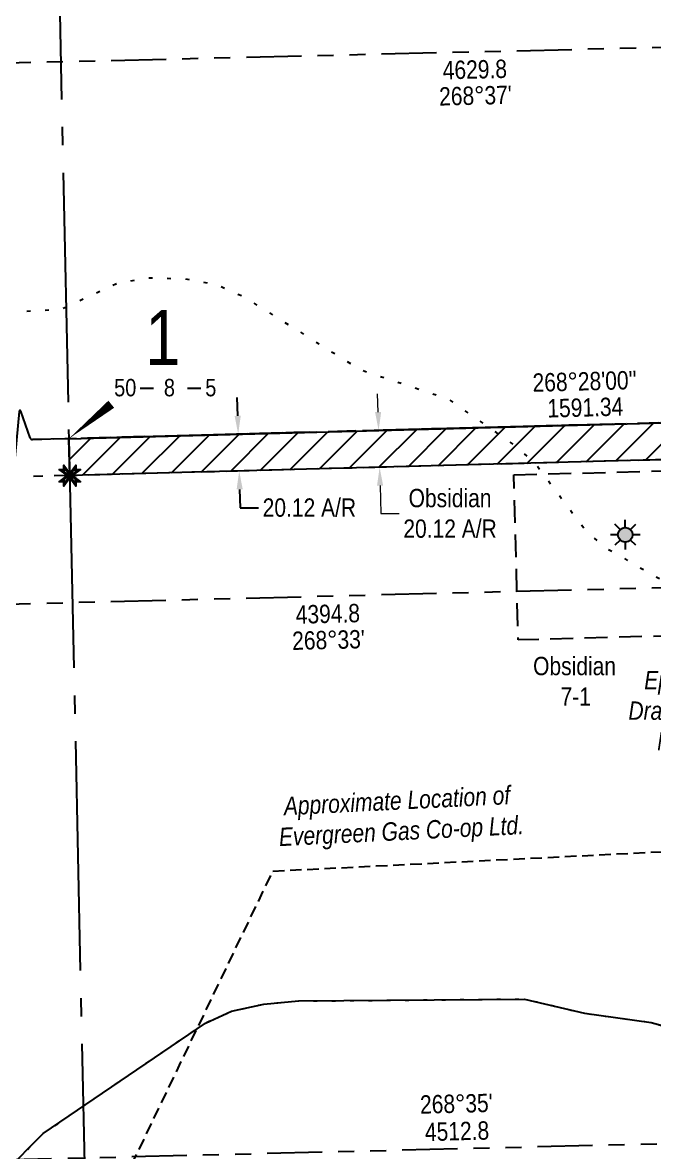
# Model space of a CAD drawing. Extents: x 626550 to 632078, y 5902939 to 5909485.
# Drawn here: x 630794 to 631138, y 5905604 to 5906220 of the extents above; entities that cross this region are included whole.
import ezdxf
from ezdxf.enums import TextEntityAlignment as Align

# ---------------------------------------------------------------- set-up
doc = ezdxf.new("R2010")
doc.units = 0
doc.header["$LTSCALE"] = 5
doc.header["$PDSIZE"] = 0.05
for name, pattern in [('foc-ACCESSROAD', [3.75, 2.5, -1.25]), ('foc-DRILLPATH', [14.75, 6, -1.75, 1.75, -1.75, 1.75, -1.75]), ('foc-QUARTERLINE', [33, 25, -3, 2, -3]), ('foc-WHEELTRACKS', [2, 0.4, -1.6]), ('UG_PIPE', [1.875, 1.25, -0.625])]:
    doc.linetypes.add(name, pattern=pattern)
doc.layers.get('Defpoints').update_dxf_attribs({"color": 9})
for name, color, linetype in [('10', 1, 'Continuous'), ('9', 3, 'Continuous'), ('AS-PIPE-UG', 44, 'UG_PIPE'), ('AS-PIPE-UG-T', 44, 'Continuous'), ('C-AR', 13, 'foc-ACCESSROAD'), ('C-WS', 13, 'foc-ACCESSROAD'), ('C-WS-S', 13, 'Continuous'), ('L-BD', 7, 'Continuous'), ('L-MON', 1, 'Continuous'), ('L-SECLBL', 7, 'Continuous'), ('L-SECQ', 8, 'foc-QUARTERLINE'), ('P-PDRILLPATH', 12, 'foc-DRILLPATH'), ('P-PROPOSED', 10, 'Continuous'), ('P-PROPOSED-EXISTING-H', 59, 'Continuous'), ('P-TXT', 4, 'Continuous'), ('T-WATER-P3', 160, 'foc-WHEELTRACKS'), ('WETLAND-T', 146, 'Continuous')]:
    doc.layers.add(name, color=color, linetype=linetype)
doc.layers.add('C-AR-T', color=13, linetype='Continuous', lineweight=9)
doc.layers.add('C-WS-T', color=13, linetype='Continuous', lineweight=9)
doc.styles.add('80CG', font='ARIALN.TTF', dxfattribs={"height": 10})
doc.styles.add('80L', font='ARIALN.TTF', dxfattribs={"height": 10})
doc.styles.add('foc-LtypeFont', font='ARIALN.TTF', dxfattribs={"height": 7.35})
doc.styles.add('SIMPLEX', font='ARIALN.TTF')
doc.linetypes.add('foc-TOPO-flowdirection-NOLINE', pattern='A,0,[">",foc-LtypeFont,S=0.3,R=0,X=0,Y=-0.945],-20,[">",foc-LtypeFont,S=0.3,R=0,X=0,Y=-0.945],0', length=20)
doc.dimstyles.new('Compass 5 000', dxfattribs={"dimscale": 5, "dimtxt": 9, "dimasz": 2, "dimexe": 0.2, "dimexo": 0.0625, "dimgap": 0.5, "dimtad": 0, "dimtih": 1, "dimtoh": 1, "dimzin": 0, "dimdsep": 46, "dimtxsty": '80CG', "dimcen": 0.1, "dimse1": 1, "dimse2": 1, "dimclrd": 256, "dimclrt": 256, "dimaunit": 1, "dimadec": 4, "dimazin": 0, "dimtfac": 0.06, "dimtofl": 0, "dimtmove": 0, "dimatfit": 1, "dimfxl": 0.2, "dimtolj": 1, "dimtzin": 0, "dimlwd": -1, "dimarcsym": 0})

# ---------------------------------------------------------------- blocks, each defined once
blk = doc.blocks.new('L-SECLBL')
at = {"layer": '9', "color": 7}
for p, q in [((-5.08, -27.83), (-12.29, -27.83)), ((20.7, -27.83), (13.5, -27.83))]:
    blk.add_line(p, q, dxfattribs=at)
at = {"layer": '10', "color": 2, "style": 'SIMPLEX'}
blk.add_attdef('SEC', text='', height=30, dxfattribs=at).set_placement((0, 0), align=Align.MIDDLE)
at = {"layer": '10', "color": 5, "style": '80L'}
blk.add_attdef('TWP', text='', height=9.5, dxfattribs=at).set_placement((-14.43, -27.37), align=Align.MIDDLE_RIGHT)
blk.add_attdef('RGE', text='', height=9.5, dxfattribs=at).set_placement((3.62, -27.37), align=Align.MIDDLE_CENTER)
blk.add_attdef('MER', text='', height=9.5, dxfattribs=at).set_placement((23.17, -27.37), align=Align.MIDDLE_LEFT)
blk = doc.blocks.new('*D499')
at = {"layer": 'C-AR-T', "transparency": 16777216}
for p, q in [((630987.79, 5906007.31), (630987.53, 5906017.31)), ((630988.87, 5905967.21), (630989.27, 5905952.02)), ((630989.27, 5905952.02), (630999.27, 5905952.02))]:
    blk.add_line(p, q, dxfattribs=at)
for points in [[(630989.46, 5906007.36), (630986.13, 5906007.27), (630988.06, 5905997.31)], [(630990.53, 5905967.25), (630987.2, 5905967.16), (630988.6, 5905977.2)]]:
    blk.add_solid(points, dxfattribs=at)
at = {"layer": 'Defpoints', "color": 0, "transparency": 16777216}
for p in [(631006.12, 5905997.8), (630988.6, 5905977.2), (631006.66, 5905977.69)]:
    blk.add_point(p, dxfattribs=at)
at = {"layer": 'C-AR-T', "transparency": 16777216, "insert": (631027.01, 5905952.02), "char_height": 10, "attachment_point": 5, "style": '80CG'}
blk.add_mtext('\\A1;Obsidian\\P20.12 A/R', dxfattribs=at)
blk = doc.blocks.new('GAS')
h = blk.add_hatch(color=255)
h.dxf.hatch_style = 1
edge = h.paths.add_edge_path()
edge.add_arc((0, 0), 0.9, 0, 360)
for p, q in [((0, 0.81), (0, 1.62)), ((-0.81, 0), (-1.62, 0)), ((-0.57, 0.57), (-1.14, 1.14)), ((0.57, 0.57), (1.14, 1.14)), ((1.62, 0), (0.81, 0)), ((-0.57, -0.57), (-1.14, -1.14)), ((0, -0.81), (0, -1.62)), ((1.14, -1.14), (0.57, -0.57))]:
    blk.add_line(p, q)
blk.add_circle((0, 0), 0.8)
blk = doc.blocks.new('linebrk')
blk.add_lwpolyline([(0, 0.00175, -0.346152), (-0.00019, 0.0015), (-0.00314, 0.00055, 0.772575), (-0.00312, 0.00036), (0.00312, -0.00036, -0.772575), (0.00314, -0.00055), (0.00019, -0.0015, 0.346152), (0, -0.00175)], format="xyb")
blk = doc.blocks.new('*D574')
at = {"layer": 'Defpoints', "color": 0, "transparency": 16777216}
for p in [(630929.9, 5905995.75), (630912.04, 5905975.16), (630930.44, 5905975.65)]:
    blk.add_point(p, dxfattribs=at)
at = {"layer": 'P-TXT', "transparency": 16777216}
for p, q in [((630911.23, 5906005.26), (630910.96, 5906015.25)), ((630912.3, 5905965.16), (630912.57, 5905955.17)), ((630912.57, 5905955.17), (630922.57, 5905955.17))]:
    blk.add_line(p, q, dxfattribs=at)
for points in [[(630912.9, 5906005.3), (630909.56, 5906005.21), (630911.5, 5905995.26)], [(630913.97, 5905965.21), (630910.64, 5905965.12), (630912.04, 5905975.16)]]:
    blk.add_solid(points, dxfattribs=at)
at = {"layer": 'P-TXT', "transparency": 16777216, "insert": (630950.31, 5905955.17), "char_height": 10, "attachment_point": 5, "style": '80CG', "bg_fill": 3, "box_fill_scale": 1.1, "bg_fill_color": 256, "bg_fill_true_color": 13158600, "bg_fill_transparency": 0}
blk.add_mtext('\\A1;20.12 A/R', dxfattribs=at)
blk = doc.blocks.new('TEMP')
h = blk.add_hatch(color=255)
h.dxf.hatch_style = 1
h.paths.add_polyline_path([(0, 0.25), (-0.67, 1.15), (-0.67, 0.67), (-1.15, 0.67), (-0.25, 0), (-1.15, -0.67), (-0.67, -0.67), (-0.67, -1.15), (0, -0.25), (0.67, -1.15), (0.67, -0.67), (1.15, -0.67), (0.25, 0), (1.15, 0.67), (0.67, 0.67), (0.67, 1.15)])
h.paths.add_polyline_path([(0.57, 0.85), (0.57, 0.57), (0.85, 0.57), (0.08, 0), (0.85, -0.57), (0.57, -0.57), (0.57, -0.85), (0, -0.08), (-0.57, -0.85), (-0.57, -0.57), (-0.85, -0.57), (-0.08, 0), (-0.85, 0.57), (-0.57, 0.57), (-0.57, 0.85), (0, 0.08)], flags=16)
h = blk.add_hatch(color=1)
h.dxf.hatch_style = 1
h.paths.add_polyline_path([(0, 0.08), (-0.57, 0.85), (-0.57, 0.57), (-0.85, 0.57), (-0.08, 0), (-0.85, -0.57), (-0.57, -0.57), (-0.57, -0.85), (0, -0.08), (0.57, -0.85), (0.57, -0.57), (0.85, -0.57), (0.08, 0), (0.85, 0.57), (0.57, 0.57), (0.57, 0.85)])
at = {"color": 1}
for p, q in [((-0.08, 0), (0.08, 0)), ((0, 0.08), (0, -0.08))]:
    blk.add_line(p, q, dxfattribs=at)
at = {"color": 255, "flags": 128}
blk.add_lwpolyline([(-0.25, 0), (-1.15, 0.67), (-0.67, 0.67), (-0.67, 1.15), (0, 0.25), (0.67, 1.15), (0.67, 0.67), (1.15, 0.67), (0.25, 0), (1.15, -0.67), (0.67, -0.67), (0.67, -1.15), (0, -0.25), (-0.67, -1.15), (-0.67, -0.67), (-1.15, -0.67)], close=True, dxfattribs=at)
at = {"color": 1, "flags": 128}
blk.add_lwpolyline([(-0.08, 0), (-0.85, 0.57), (-0.57, 0.57), (-0.57, 0.85), (0, 0.08), (0.57, 0.85), (0.57, 0.57), (0.85, 0.57), (0.08, 0), (0.85, -0.57), (0.57, -0.57), (0.57, -0.85), (0, -0.08), (-0.57, -0.85), (-0.57, -0.57), (-0.85, -0.57)], close=True, dxfattribs=at)

msp = doc.modelspace()

# ---------------------------------------------------------------- hatches: boundary and pattern name
at = {"layer": 'P-PROPOSED-EXISTING-H'}
h = msp.add_hatch(dxfattribs=at)
h.set_pattern_fill('ANSI31', color=256, scale=3.5, style=0)
h.set_pattern_definition([(45, (201.859, 1887.969), (-7.857724106, 7.857724106), [])])
h.paths.add_polyline_path([(631610.905, 5905993.869), (631370.028, 5905987.407), (630819.72, 5905972.687), (630819.182, 5905992.793), (631610.341, 5906013.975)])

# ---------------------------------------------------------------- linework, layer by layer
at = {"layer": 'AS-PIPE-UG'}
msp.add_lwpolyline([(630829.013, 5905546.268), (630930.434, 5905757.105), (631310.453, 5905776.021)], dxfattribs=at)
at = {"layer": 'C-AR'}
for p, q in [((631610.341, 5906013.968), (630799.394, 5905992.26)), ((631610.905, 5905993.862), (630799.932, 5905972.154))]:
    msp.add_line(p, q, dxfattribs=at)
at = {"layer": 'C-WS', "flags": 128}
msp.add_lwpolyline([(631061.795, 5905973.073), (631181.713, 5905976.283), (631184.122, 5905886.294), (631064.203, 5905883.084)], close=True, dxfattribs=at)
at = {"layer": 'L-SECLBL', "flags": 128}
msp.add_lwpolyline([(630819.182, 5905992.793, 0, 5, 0), (630842.306, 5906011.569, 0, 0, 0)], format="xyseb", dxfattribs=at)
at = {"layer": 'L-SECQ'}
for p, q in [((630801.939, 5906797.551), (630819.182, 5905992.79)), ((631610.341, 5906013.975), (630819.182, 5905992.793)), ((630819.178, 5905992.796), (630799.394, 5905992.26)), ((630819.182, 5905992.793), (630836.159, 5905200.445))]:
    msp.add_line(p, q, dxfattribs=at)
at = {"layer": 'P-PDRILLPATH', "flags": 128}
msp.add_lwpolyline([(631461.577, 5905929.904), (631393, 5906212), (626766, 5906101)], dxfattribs=at)
at = {"layer": 'P-PROPOSED', "flags": 128}
msp.add_lwpolyline([(631610.905, 5905993.869), (631370.028, 5905987.407), (630819.72, 5905972.687), (630819.182, 5905992.793), (631610.341, 5906013.975)], close=True, dxfattribs=at)
at = {"layer": 'T-WATER-P3', "flags": 128}
for points in [[(630286.203, 5906456.216), (630339.178, 5906421.839), (630349.664, 5906410.695), (630364.672, 5906383.814), (630374.436, 5906351.574), (630383.817, 5906339.229), (630395.049, 5906329.58), (630418.876, 5906310.304), (630439.445, 5906287.364), (630474.537, 5906259.976), (630484.72, 5906249.306), (630501.475, 5906224.228), (630511.909, 5906212.611), (630579.558, 5906153.596), (630619.712, 5906131.8), (630650.621, 5906121.291), (630664.072, 5906113.69), (630685.763, 5906094.553), (630711.853, 5906078.101), (630729.04, 5906073.82), (630747.183, 5906076.188), (630796.092, 5906062.355), (630815.028, 5906063.371), (630844.711, 5906077.24), (630862.19, 5906080.427), (630881.8, 5906080.037), (630899.321, 5906077.005), (630913.699, 5906070.607), (630978.379, 5906030.259), (631025.482, 5906014.679), (631062.802, 5905988.751), (631074.225, 5905978.278), (631101.772, 5905941.593), (631113.352, 5905932.422), (631190.676, 5905888.183)], [(630327.123, 5905393.217), (630472.27, 5905394.964), (630529.516, 5905403.774), (630578.457, 5905417.13), (630630.905, 5905447.894), (630677.136, 5905463.986), (630690.634, 5905471.67), (630701.953, 5905482.158), (630784.251, 5905592.955), (630805.229, 5905614.025), (630893.621, 5905674.279), (630907.85, 5905680.67), (630925.436, 5905684.573), (630944.361, 5905686.299), (631067.594, 5905687.357), (631100.354, 5905679.657), (631136.625, 5905674.57), (631169.344, 5905665.684), (631254.781, 5905623.723), (631290.204, 5905616.126), (631305.634, 5905610.572), (631359.968, 5905583.742), (631376.543, 5905580.577), (631395.041, 5905579.337), (631433.971, 5905581.93), (631467.415, 5905590.409), (631496.28, 5905603.556), (631512.796, 5905607.673), (631593.109, 5905607.621), (631611.381, 5905605.787), (631624.878, 5905601.347)]]:
    msp.add_lwpolyline(points, dxfattribs=at)
at = {"layer": 'T-WATER-P3', "linetype": 'foc-TOPO-flowdirection-NOLINE', "flags": 128}
msp.add_lwpolyline([(630327.123, 5905393.217), (630472.27, 5905394.964), (630529.516, 5905403.774), (630578.457, 5905417.13), (630630.905, 5905447.894), (630677.136, 5905463.986), (630690.634, 5905471.67), (630701.953, 5905482.158), (630784.251, 5905592.955), (630805.229, 5905614.025), (630893.621, 5905674.279), (630907.85, 5905680.67), (630925.436, 5905684.573), (630944.361, 5905686.299), (631067.594, 5905687.357), (631100.354, 5905679.657), (631136.625, 5905674.57), (631169.344, 5905665.684), (631254.781, 5905623.723), (631290.204, 5905616.126), (631305.634, 5905610.572), (631359.968, 5905583.742), (631376.543, 5905580.577), (631395.041, 5905579.337), (631433.971, 5905581.93), (631467.415, 5905590.409), (631496.28, 5905603.556), (631512.796, 5905607.673), (631593.109, 5905607.621), (631611.381, 5905605.787), (631624.878, 5905601.347), (631677.439, 5905589.985), (631706.78, 5905577.67), (631728.499, 5905561.428)], dxfattribs=at)

# ---------------------------------------------------------------- block references
at = {"layer": 'C-WS-S', "color": 6, "xscale": 4.998401599999999, "yscale": 4.998401599999999, "zscale": 4.998401599999999}
msp.add_blockref('GAS', (631122.524, 5905940.41), dxfattribs=at)
at = {"layer": 'L-MON', "color": 3, "xscale": 4.998401599999999, "yscale": 4.998401599999999, "zscale": 4.998401599999999}
msp.add_blockref('TEMP', (630819.72, 5905972.687), dxfattribs=at)
at = {"layer": 'L-SECLBL', "color": 6, "xscale": 0.99968032, "yscale": 0.99968032, "zscale": 0.99968032}
msp.add_blockref('L-SECLBL', (630870.385, 5906047.991), dxfattribs=at).add_auto_attribs({'SEC': '1', 'TWP': '50', 'RGE': '8', 'MER': '5'})
at = {"layer": 'L-SECQ', "color": 2, "xscale": 5000, "yscale": 5000, "zscale": 5000, "rotation": 271.4175951431694}
msp.add_blockref('linebrk', (630790.662, 5905992.044), dxfattribs=at)

# ---------------------------------------------------------------- texts
at = {"layer": 'AS-PIPE-UG-T', "insert": (630932.308, 5905797.292), "char_height": 9.9968, "attachment_point": 1, "rotation": 2.849665, "style": '80L'}
msp.add_mtext_dynamic_manual_height_columns('\\pi3.8235;{\\fArial Narrow|b0|i1|c0|p34;Approximate Location of \\P\\pi0.32533;Evergreen Gas Co-op Ltd.}', width=132.64802, gutter_width=100, heights=[0], dxfattribs=at)
at = {"layer": 'L-BD', "color": 3, "style": '80L'}
for s, rotation, p in [('4629.8', 1.3742, (631040.522, 5906194.044)), ("268°37'", 1.3742, (631040.864, 5906179.803)), ('4394.8', 1.4477, (630960.382, 5905897.354)), ("268°33'", 1.4477, (630960.742, 5905883.113)), ("268°35'", 1.4099, (631030.445, 5905630.344)), ('4512.8', 1.4099, (631030.814, 5905615.353))]:
    msp.add_text(s, height=9.9968, rotation=rotation, dxfattribs=at).set_placement(p, align=Align.MIDDLE)
at = {"layer": 'L-BD', "style": '80L'}
for s, p in [("268°28'00''", (631100.353, 5906024.072)), ('1591.34', (631100.734, 5906009.831))]:
    msp.add_text(s, height=9.9968, rotation=1.5334, dxfattribs=at).set_placement(p, align=Align.MIDDLE)
at = {"layer": 'WETLAND-T', "insert": (631121.033, 5905866.216), "char_height": 9.99894, "attachment_point": 1, "style": '80L', "bg_fill": 3, "box_fill_scale": 1.15, "bg_fill_color": 256, "bg_fill_true_color": 256, "bg_fill_transparency": 0}
msp.add_mtext_dynamic_manual_height_columns('\\pi11.839;{\\fArial Narrow|b0|i1|c0|p34;Ephemeral \\P\\pi3.2247;Draw, Class D\\P\\pi18.892;No RAP}', width=78.99964, gutter_width=50, heights=[0], dxfattribs=at)

# ---------------------------------------------------------------- dimensions: what is measured, and where the dimension line sits
at = {"layer": 'C-AR-T', "color": 6}
dim = msp.add_linear_dim(base=(630988.6, 5905977.204), p1=(631006.119, 5905997.798), p2=(631006.657, 5905977.688), angle=271.533358, text='Obsidian\\P20.12 A/R', dimstyle='Compass 5 000', dxfattribs=at)
dim.commit()
dim.dimension.update_dxf_attribs({"geometry": '*D499', "text_midpoint": (631027.009, 5905952.019), "dimtype": 161})

# ---------------------------------------------------------------- next in the draw order: linework, layer by layer
at = {"layer": 'P-PDRILLPATH', "flags": 128}
for points in [[(631461.977, 5905914.902), (631164, 5905912), (626772, 5905801)], [(631462.525, 5905894.925), (631289, 5905612), (626779, 5905501)]]:
    msp.add_lwpolyline(points, dxfattribs=at)

# ---------------------------------------------------------------- next in the draw order: texts
at = {"layer": 'C-WS-T', "insert": (631062.791, 5905873.877), "char_height": 10, "attachment_point": 1, "style": '80L'}
msp.add_mtext_dynamic_manual_height_columns('\\pi9.4877;Obsidian\\P\\pi24.45;7-1', width=62.80905, gutter_width=50, heights=[0], dxfattribs=at)

# ---------------------------------------------------------------- next in the draw order: dimensions: what is measured, and where the dimension line sits
at = {"layer": 'P-TXT'}
dim = msp.add_linear_dim(base=(630912.036, 5905975.158), p1=(630929.905, 5905995.754), p2=(630930.443, 5905975.651), angle=271.533599, text='20.12 A/R', dimstyle='Compass 5 000', override={"dimtfill": 1}, dxfattribs=at)
dim.commit()
dim.dimension.update_dxf_attribs({"geometry": '*D574', "text_midpoint": (630950.307, 5905955.166), "dimtype": 161})

doc.saveas('drawing.dxf')
